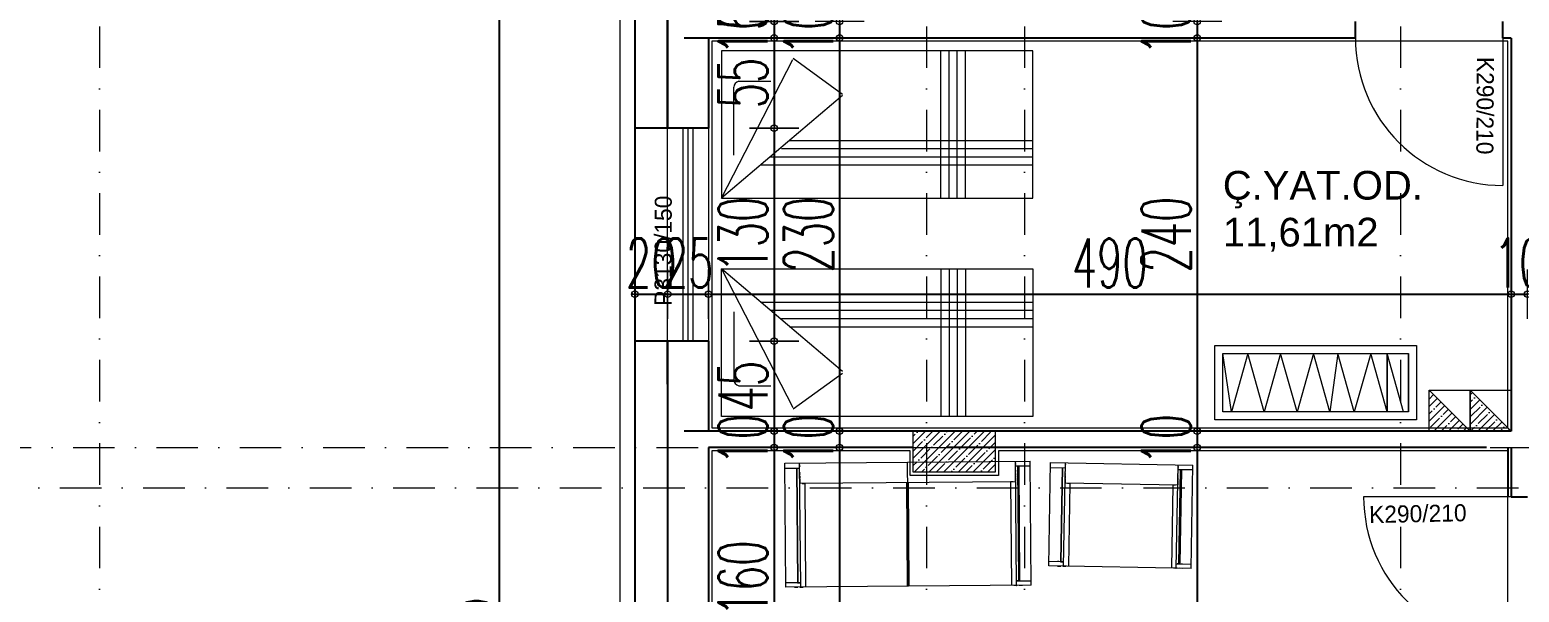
# Model space of a CAD drawing. Header units: millimetres. Extents: x -16104 to 67872, y -88009 to 12107.
# Drawn here: x 11085 to 11994, y 10002 to 10345 of the extents above; entities that cross this region are included whole.
import ezdxf

# ---------------------------------------------------------------- set-up
doc = ezdxf.new("R2010")
doc.units = ezdxf.units.MM
doc.linetypes.add('DASHDOTX2', pattern=[50.8, 25.4, -12.7, 0, -12.7])
doc.layers.get('0').update_dxf_attribs({"color": 241})
for name, color, linetype, lineweight in [('akslar', 144, 'Continuous', 20), ('baca', 46, 'Continuous', 5), ('bacas', 11, 'Continuous', 5), ('duvar', 123, 'Continuous', 25), ('emsal&kolon', 1, 'Continuous', 5), ('kapı', 3, 'Continuous', 5), ('kolon', 1, 'Continuous', 5), ('OLCU', 54, 'Continuous', 13), ('pencere', 5, 'Continuous', 5), ('POZ', 36, 'Continuous', 18), ('SıVA', 40, 'Continuous', 9), ('tefriş', 30, 'Continuous', 5), ('ÖLÇÜ', 252, 'Continuous', 20)]:
    doc.layers.add(name, color=color, linetype=linetype, lineweight=lineweight)
doc.styles.add('DIM', font='Txttw.shx', dxfattribs={"width": 0.6})
doc.styles.add('M2', font='stylu.ttf', dxfattribs={"height": 10})
doc.dimstyles.new('50', dxfattribs={"dimscale": 0, "dimtxt": 30, "dimasz": 1, "dimexe": 0, "dimexo": 2, "dimgap": 4, "dimtad": 1, "dimdec": 0, "dimzin": 0, "dimdsep": 46, "dimtxsty": 'DIM', "dimblk1": 'DOT', "dimblk2": 'DOT', "dimsah": 1, "dimcen": 1.5, "dimdle": 3, "dimse1": 1, "dimse2": 1, "dimclrd": 256, "dimclre": 9, "dimclrt": 256, "dimadec": 0, "dimazin": 0, "dimtfac": 0.24, "dimtdec": 0, "dimtix": 1, "dimtmove": 2, "dimatfit": 3, "dimldrblk": 'DOT', "dimfxl": 0, "dimtolj": 1, "dimtzin": 15, "dimarcsym": 0})

# ---------------------------------------------------------------- blocks, each defined once
blk = doc.blocks.new('NEWBLOCK4')
at = {"layer": 'bacas'}
for p, q in [((-0.8505, 0.5894), (-0.8505, 2.0869)), ((-0.093, 2.0869), (-0.8505, 2.0869)), ((-0.8205, 2.0869), (-0.8205, 1.9969)), ((-0.8205, 2.0169), (-0.1205, 2.0169)), ((-0.1205, 2.0119), (-0.8205, 2.0119)), ((-0.1205, 1.9969), (-0.1205, 2.0869)), ((-0.1205, 2.0269), (-0.1205, 2.0344)), ((-0.1205, 2.0169), (-0.1205, 2.0019)), ((-0.1205, 2.0144), (-0.1205, 2.0119)), ((-0.093, 2.0869), (-0.093, 0.5894)), ((-0.093, 2.0344), (-0.093, 2.0144)), ((-0.093, 2.0019), (-0.093, 1.9819)), ((-0.093, 1.9969), (-0.8505, 1.9969)), ((-0.8405, 1.9969), (-0.838, 1.9969)), ((-0.833, 1.9969), (-0.8305, 1.9969)), ((-0.7955, 1.9969), (-0.793, 1.9969)), ((-0.788, 1.9969), (-0.7855, 1.9969)), ((-0.7805, 1.9969), (-0.778, 1.9969)), ((-0.773, 1.9969), (-0.7705, 1.9969)), ((-0.768, 1.9969), (-0.763, 1.9969)), ((-0.7605, 1.9969), (-0.758, 1.9969)), ((-0.7555, 1.9969), (-0.753, 1.9969)), ((-0.7505, 1.9969), (-0.748, 1.9969)), ((-0.7455, 1.9969), (-0.743, 1.9969)), ((-0.7405, 1.9969), (-0.738, 1.9969)), ((-0.7355, 1.9969), (-0.733, 1.9969)), ((-0.7305, 1.9969), (-0.728, 1.9969)), ((-0.7255, 1.9969), (-0.7255, 0.6794)), ((-0.7255, 1.9969), (-0.7255, 1.9944)), ((-0.7255, 1.9819), (-0.7255, 1.9669)), ((-0.7255, 1.9669), (-0.093, 1.9669)), ((-0.093, 1.9944), (-0.093, 1.9969)), ((-0.8505, 1.3369), (-0.093, 1.3369)), ((-0.093, 1.3425), (-0.7255, 1.3425)), ((-0.093, 1.3319), (-0.7255, 1.3319)), ((-0.093, 0.6794), (-0.8505, 0.6794)), ((-0.8405, 0.6794), (-0.838, 0.6794)), ((-0.833, 0.6794), (-0.8305, 0.6794)), ((-0.8205, 0.5894), (-0.8205, 0.6794)), ((-0.1205, 0.6644), (-0.8205, 0.6644)), ((-0.8205, 0.6594), (-0.1205, 0.6594)), ((-0.7955, 0.6794), (-0.793, 0.6794)), ((-0.788, 0.6794), (-0.7855, 0.6794)), ((-0.7805, 0.6794), (-0.778, 0.6794)), ((-0.773, 0.6794), (-0.7705, 0.6794)), ((-0.768, 0.6794), (-0.763, 0.6794)), ((-0.7605, 0.6794), (-0.758, 0.6794)), ((-0.7555, 0.6794), (-0.753, 0.6794)), ((-0.7505, 0.6794), (-0.748, 0.6794)), ((-0.7455, 0.6794), (-0.743, 0.6794)), ((-0.7405, 0.6794), (-0.738, 0.6794)), ((-0.7355, 0.6794), (-0.733, 0.6794)), ((-0.7305, 0.6794), (-0.728, 0.6794)), ((-0.7255, 0.6944), (-0.7255, 0.7094)), ((-0.7255, 0.7094), (-0.093, 0.7094)), ((-0.7255, 0.6794), (-0.7255, 0.6819)), ((-0.1205, 0.6794), (-0.1205, 0.5894)), ((-0.1205, 0.6594), (-0.1205, 0.6744)), ((-0.1205, 0.6619), (-0.1205, 0.6644)), ((-0.1205, 0.6494), (-0.1205, 0.6419)), ((-0.093, 0.6744), (-0.093, 0.6944)), ((-0.093, 0.6819), (-0.093, 0.6794)), ((-0.093, 0.6419), (-0.093, 0.6619)), ((-0.093, 0.5894), (-0.8505, 0.5894))]:
    blk.add_line(p, q, dxfattribs=at)
blk = doc.blocks.new('tekli.')
at = {"layer": 'bacas'}
for p, q in [((43.44, 0), (-43.44, 0)), ((-43.44, 0), (-43.44, -63.16)), ((-38.19, 0), (-36.19, 0)), ((-34.94, 0), (-32.94, 0)), ((-34.19, 0), (-34.44, 0)), ((-34.44, 0), (-34.44, -63.16)), ((-31.44, -50.66), (-31.44, 0)), ((31.44, -50.66), (31.44, 0)), ((34.94, 0), (32.94, 0)), ((34.19, 0), (34.44, 0)), ((34.44, 0), (34.44, -63.16)), ((38.19, 0), (36.19, 0)), ((43.44, 0), (43.44, -63.16)), ((-34.44, -2.75), (-43.44, -2.75)), ((-37.44, -2.75), (-38.19, -2.75)), ((-36.44, -60.16), (-36.44, -2.75)), ((-36.44, -2.75), (-34.94, -2.75)), ((-36.19, -2.75), (-35.94, -2.75)), ((-35.94, -2.75), (-35.94, -60.16)), ((34.44, -2.75), (43.44, -2.75)), ((36.44, -2.75), (34.94, -2.75)), ((35.94, -2.75), (35.94, -60.16)), ((36.19, -2.75), (35.94, -2.75)), ((36.44, -60.16), (36.44, -2.75)), ((37.44, -2.75), (38.19, -2.75)), ((34.44, -50.66), (-34.44, -50.66)), ((-34.44, -50.66), (-34.19, -50.66)), ((-34.44, -51.16), (-34.44, -50.91)), ((-34.44, -51.66), (-34.44, -51.41)), ((-34.44, -52.16), (-34.44, -51.91)), ((-34.44, -52.66), (-34.44, -52.41)), ((-34.44, -53.16), (-34.44, -52.91)), ((-34.44, -53.66), (-34.44, -53.41)), ((-34.44, -54.16), (-34.44, -53.91)), ((-34.44, -54.91), (-34.44, -54.41)), ((-32.94, -50.66), (-31.44, -50.66)), ((32.94, -50.66), (31.44, -50.66)), ((34.44, -50.66), (34.19, -50.66)), ((34.44, -51.16), (34.44, -50.91)), ((34.44, -51.66), (34.44, -51.41)), ((34.44, -52.16), (34.44, -51.91)), ((34.44, -52.66), (34.44, -52.41)), ((34.44, -53.16), (34.44, -52.91)), ((34.44, -53.66), (34.44, -53.41)), ((34.44, -54.16), (34.44, -53.91)), ((34.44, -54.91), (34.44, -54.41)), ((-43.44, -60.16), (-34.44, -60.16)), ((-43.44, -63.16), (43.44, -63.16)), ((-34.44, -55.41), (-34.44, -55.16)), ((-34.44, -56.16), (-34.44, -55.91)), ((-34.44, -56.91), (-34.44, -56.66)), ((-34.44, -57.66), (-34.44, -57.41)), ((-34.44, -61.41), (-34.44, -61.16)), ((-34.44, -62.16), (-34.44, -61.91)), ((34.44, -55.41), (34.44, -55.16)), ((34.44, -56.16), (34.44, -55.91)), ((34.44, -56.91), (34.44, -56.66)), ((34.44, -57.66), (34.44, -57.41)), ((43.44, -60.16), (34.44, -60.16)), ((34.44, -61.41), (34.44, -61.16)), ((34.44, -62.16), (34.44, -61.91))]:
    blk.add_line(p, q, dxfattribs=at)
blk = doc.blocks.new('cv')
at = {"layer": 'tefriş', "linetype": 'ByBlock'}
for p, q in [((-13586.28, -26708.58), (-13586.28, -26744.07)), ((-13573.28, -26708.58), (-13573.28, -26744.07))]:
    blk.add_line(p, q, dxfattribs=at)
for points in [[(-13591.28, -26703.58), (-13468.02, -26703.58), (-13468.02, -26749.07), (-13591.28, -26749.07)], [(-13586.28, -26708.58), (-13473.02, -26708.58), (-13473.02, -26744.07), (-13586.28, -26744.07)]]:
    blk.add_lwpolyline(points, close=True, dxfattribs=at)
blk.add_lwpolyline([(-13583.28, -26708.58), (-13573.28, -26744.07), (-13573.28, -26708.58), (-13563.28, -26744.07), (-13553.28, -26708.58), (-13543.28, -26744.07), (-13538.28, -26708.58), (-13528.28, -26744.07), (-13518.28, -26708.58), (-13508.28, -26744.07), (-13498.28, -26708.58), (-13488.28, -26744.07), (-13478.28, -26708.58), (-13473.02, -26744.07)], dxfattribs=at)
blk = doc.blocks.new('rec')
at = {"layer": 'tefriş', "linetype": 'ByBlock'}
for p, q in [((21489.37, 4993.97), (21532.87, 4909.34)), ((21563.13, 4931.27), (21489.37, 4993.97)), ((21623.29, 4993.97), (21623.29, 4903.97)), ((21628.29, 4993.97), (21628.29, 4903.97)), ((21633.29, 4993.97), (21633.29, 4903.97)), ((21638.29, 4993.97), (21638.29, 4903.97)), ((21496.74, 4967.85), (21496.74, 4926.33)), ((21513.18, 4973.72), (21679.37, 4973.72)), ((21519.07, 4968.72), (21679.37, 4968.72)), ((21525.99, 4963.72), (21679.37, 4963.72)), ((21530.83, 4958.72), (21679.37, 4958.72)), ((21533, 4908.51), (21563.26, 4930.43)), ((21499.86, 4922.66), (21519.35, 4922.66))]:
    blk.add_line(p, q, dxfattribs=at)
blk.add_lwpolyline([(21489.37, 4993.97), (21679.37, 4993.97), (21679.37, 4903.97), (21489.37, 4903.97), (21489.37, 4993.97)], dxfattribs=at)
blk.add_arc((21500.64, 4926.49), 3.9, 182.33617, 258.52931, dxfattribs=at)
blk = doc.blocks.new('DOT')
for p, q in [((0, 15), (0, -15)), ((-2, 0), (0, 0)), ((2, 0), (0, 0))]:
    blk.add_line(p, q)
blk.add_circle((0, 0), 2)
blk = doc.blocks.new('*D540')
at = {"layer": 'Defpoints', "color": 0, "transparency": 16777216}
for p in [(11539.15, 10355.04), (11539.15, 10350.04), (11539.15, 10350.04)]:
    blk.add_point(p, dxfattribs=at)
at = {"layer": 'OLCU', "lineweight": -2, "transparency": 16777216}
for p, q in [((11539.15, 10356.04), (11539.15, 10357.04)), ((11539.15, 10355.04), (11539.15, 10350.04)), ((11539.15, 10349.04), (11539.15, 10348.04))]:
    blk.add_line(p, q, dxfattribs=at)
for p, rotation in [((11539.15, 10355.04), 270), ((11539.15, 10350.04), 90)]:
    blk.add_blockref('DOT', p, dxfattribs=dict(at, rotation=rotation))
at = {"layer": 'OLCU', "transparency": 16777216, "insert": (11520.15, 10352.54), "char_height": 30, "attachment_point": 5, "rotation": 90, "style": 'DIM'}
blk.add_mtext('\\A1;5', dxfattribs=at)
blk = doc.blocks.new('*D541')
at = {"layer": 'Defpoints', "color": 0, "transparency": 16777216}
for p in [(11539.15, 10350.04), (11539.15, 10340.04), (11539.15, 10340.04)]:
    blk.add_point(p, dxfattribs=at)
at = {"layer": 'OLCU', "lineweight": -2, "transparency": 16777216}
for p, q in [((11539.15, 10351.04), (11539.15, 10352.04)), ((11539.15, 10350.04), (11539.15, 10340.04)), ((11539.15, 10339.04), (11539.15, 10338.04))]:
    blk.add_line(p, q, dxfattribs=at)
for p, rotation in [((11539.15, 10350.04), 270), ((11539.15, 10340.04), 90)]:
    blk.add_blockref('DOT', p, dxfattribs=dict(at, rotation=rotation))
at = {"layer": 'OLCU', "transparency": 16777216, "insert": (11520.15, 10345.04), "char_height": 30, "attachment_point": 5, "rotation": 90, "style": 'DIM'}
blk.add_mtext('\\A1;10', dxfattribs=at)
blk = doc.blocks.new('*D995')
at = {"layer": 'Defpoints', "color": 0, "transparency": 16777216}
for p in [(11499.15, 10340.04), (11499.15, 10285.04), (11539.15, 10285.04)]:
    blk.add_point(p, dxfattribs=at)
at = {"layer": 'OLCU', "lineweight": -2, "transparency": 16777216}
blk.add_line((11539.15, 10339.04), (11539.15, 10286.04), dxfattribs=at)
for p, rotation in [((11539.15, 10340.04), 90), ((11539.15, 10285.04), 270)]:
    blk.add_blockref('DOT', p, dxfattribs=dict(at, rotation=rotation))
at = {"layer": 'OLCU', "transparency": 16777216, "insert": (11520.15, 10312.54), "char_height": 30, "attachment_point": 5, "rotation": 90, "style": 'DIM'}
blk.add_mtext('\\A1;55', dxfattribs=at)
blk = doc.blocks.new('*D996')
at = {"layer": 'Defpoints', "color": 0, "transparency": 16777216}
for p in [(11499.15, 10285.04), (11499.15, 10155.04), (11539.15, 10155.04)]:
    blk.add_point(p, dxfattribs=at)
at = {"layer": 'OLCU', "lineweight": -2, "transparency": 16777216}
blk.add_line((11539.15, 10284.04), (11539.15, 10156.04), dxfattribs=at)
for p, rotation in [((11539.15, 10285.04), 90), ((11539.15, 10155.04), 270)]:
    blk.add_blockref('DOT', p, dxfattribs=dict(at, rotation=rotation))
at = {"layer": 'OLCU', "transparency": 16777216, "insert": (11520.15, 10220.04), "char_height": 30, "attachment_point": 5, "rotation": 90, "style": 'DIM'}
blk.add_mtext('\\A1;130', dxfattribs=at)
blk = doc.blocks.new('*D997')
at = {"layer": 'Defpoints', "color": 0, "transparency": 16777216}
for p in [(11499.15, 10155.04), (11499.15, 10100.04), (11539.15, 10100.04)]:
    blk.add_point(p, dxfattribs=at)
at = {"layer": 'OLCU', "lineweight": -2, "transparency": 16777216}
blk.add_line((11539.15, 10154.04), (11539.15, 10101.04), dxfattribs=at)
for p, rotation in [((11539.15, 10155.04), 90), ((11539.15, 10100.04), 270)]:
    blk.add_blockref('DOT', p, dxfattribs=dict(at, rotation=rotation))
at = {"layer": 'OLCU', "transparency": 16777216, "insert": (11520.15, 10127.54), "char_height": 30, "attachment_point": 5, "rotation": 90, "style": 'DIM'}
blk.add_mtext('\\A1;45', dxfattribs=at)
blk = doc.blocks.new('*D542')
at = {"layer": 'Defpoints', "color": 0, "transparency": 16777216}
for p in [(11539.15, 10100.04), (11539.15, 10090.04), (11539.15, 10090.04)]:
    blk.add_point(p, dxfattribs=at)
at = {"layer": 'OLCU', "lineweight": -2, "transparency": 16777216}
for p, q in [((11539.15, 10101.04), (11539.15, 10102.04)), ((11539.15, 10100.04), (11539.15, 10090.04)), ((11539.15, 10089.04), (11539.15, 10088.04))]:
    blk.add_line(p, q, dxfattribs=at)
for p, rotation in [((11539.15, 10100.04), 270), ((11539.15, 10090.04), 90)]:
    blk.add_blockref('DOT', p, dxfattribs=dict(at, rotation=rotation))
at = {"layer": 'OLCU', "transparency": 16777216, "insert": (11520.15, 10095.04), "char_height": 30, "attachment_point": 5, "rotation": 90, "style": 'DIM'}
blk.add_mtext('\\A1;10', dxfattribs=at)
blk = doc.blocks.new('*D998')
at = {"layer": 'Defpoints', "color": 0, "transparency": 16777216}
for p in [(11499.15, 10090.04), (11499.15, 9930.29), (11539.15, 9930.29)]:
    blk.add_point(p, dxfattribs=at)
at = {"layer": 'OLCU', "lineweight": -2, "transparency": 16777216}
blk.add_line((11539.15, 10089.04), (11539.15, 9931.29), dxfattribs=at)
for p, rotation in [((11539.15, 10090.04), 90), ((11539.15, 9930.29), 270)]:
    blk.add_blockref('DOT', p, dxfattribs=dict(at, rotation=rotation))
at = {"layer": 'OLCU', "transparency": 16777216, "insert": (11520.15, 10010.17), "char_height": 30, "attachment_point": 5, "rotation": 90, "style": 'DIM'}
blk.add_mtext('\\A1;160', dxfattribs=at)
blk = doc.blocks.new('*D545')
at = {"layer": 'Defpoints', "color": 0, "transparency": 16777216}
for p in [(11579.15, 10350.04), (11579.15, 10340.04), (11579.15, 10340.04)]:
    blk.add_point(p, dxfattribs=at)
at = {"layer": 'OLCU', "lineweight": -2, "transparency": 16777216}
for p, q in [((11579.15, 10351.04), (11579.15, 10352.04)), ((11579.15, 10350.04), (11579.15, 10340.04)), ((11579.15, 10339.04), (11579.15, 10338.04))]:
    blk.add_line(p, q, dxfattribs=at)
for p, rotation in [((11579.15, 10350.04), 270), ((11579.15, 10340.04), 90)]:
    blk.add_blockref('DOT', p, dxfattribs=dict(at, rotation=rotation))
at = {"layer": 'OLCU', "transparency": 16777216, "insert": (11560.15, 10345.04), "char_height": 30, "attachment_point": 5, "rotation": 90, "style": 'DIM'}
blk.add_mtext('\\A1;10', dxfattribs=at)
blk = doc.blocks.new('*D546')
at = {"layer": 'Defpoints', "color": 0, "transparency": 16777216}
for p in [(11579.15, 10340.04), (11579.15, 10100.04), (11579.15, 10100.04)]:
    blk.add_point(p, dxfattribs=at)
at = {"layer": 'OLCU', "lineweight": -2, "transparency": 16777216}
blk.add_line((11579.15, 10339.04), (11579.15, 10101.04), dxfattribs=at)
for p, rotation in [((11579.15, 10340.04), 90), ((11579.15, 10100.04), 270)]:
    blk.add_blockref('DOT', p, dxfattribs=dict(at, rotation=rotation))
at = {"layer": 'OLCU', "transparency": 16777216, "insert": (11560.15, 10220.04), "char_height": 30, "attachment_point": 5, "rotation": 90, "style": 'DIM'}
blk.add_mtext('\\A1;230', dxfattribs=at)
blk = doc.blocks.new('*D547')
at = {"layer": 'Defpoints', "color": 0, "transparency": 16777216}
for p in [(11579.15, 10100.04), (11579.15, 10090.04), (11579.15, 10090.04)]:
    blk.add_point(p, dxfattribs=at)
at = {"layer": 'OLCU', "lineweight": -2, "transparency": 16777216}
for p, q in [((11579.15, 10101.04), (11579.15, 10102.04)), ((11579.15, 10100.04), (11579.15, 10090.04)), ((11579.15, 10089.04), (11579.15, 10088.04))]:
    blk.add_line(p, q, dxfattribs=at)
for p, rotation in [((11579.15, 10100.04), 270), ((11579.15, 10090.04), 90)]:
    blk.add_blockref('DOT', p, dxfattribs=dict(at, rotation=rotation))
at = {"layer": 'OLCU', "transparency": 16777216, "insert": (11560.15, 10095.04), "char_height": 30, "attachment_point": 5, "rotation": 90, "style": 'DIM'}
blk.add_mtext('\\A1;10', dxfattribs=at)
blk = doc.blocks.new('*D548')
at = {"layer": 'Defpoints', "color": 0, "transparency": 16777216}
for p in [(11579.15, 10090.04), (11579.15, 9640.54), (11579.15, 9640.54)]:
    blk.add_point(p, dxfattribs=at)
at = {"layer": 'OLCU', "lineweight": -2, "transparency": 16777216}
blk.add_line((11579.15, 10089.04), (11579.15, 9641.54), dxfattribs=at)
for p, rotation in [((11579.15, 10090.04), 90), ((11579.15, 9640.54), 270)]:
    blk.add_blockref('DOT', p, dxfattribs=dict(at, rotation=rotation))
at = {"layer": 'OLCU', "transparency": 16777216, "insert": (11560.15, 9865.29), "char_height": 30, "attachment_point": 5, "rotation": 90, "style": 'DIM'}
blk.add_mtext('\\A1;450', dxfattribs=at)
blk = doc.blocks.new('*D559')
at = {"layer": 'Defpoints', "color": 0, "transparency": 16777216}
for p in [(11797.57, 10350.04), (11797.57, 10340.04), (11797.57, 10340.04)]:
    blk.add_point(p, dxfattribs=at)
at = {"layer": 'OLCU', "lineweight": -2, "transparency": 16777216}
for p, q in [((11797.57, 10351.04), (11797.57, 10352.04)), ((11797.57, 10350.04), (11797.57, 10340.04)), ((11797.57, 10339.04), (11797.57, 10338.04))]:
    blk.add_line(p, q, dxfattribs=at)
for p, rotation in [((11797.57, 10350.04), 270), ((11797.57, 10340.04), 90)]:
    blk.add_blockref('DOT', p, dxfattribs=dict(at, rotation=rotation))
at = {"layer": 'OLCU', "transparency": 16777216, "insert": (11778.57, 10345.04), "char_height": 30, "attachment_point": 5, "rotation": 90, "style": 'DIM'}
blk.add_mtext('\\A1;10', dxfattribs=at)
blk = doc.blocks.new('*D1029')
at = {"layer": 'Defpoints', "color": 0, "transparency": 16777216}
for p in [(11474.15, 10183.66), (11454.15, 10155.04), (11474.15, 10155.04)]:
    blk.add_point(p, dxfattribs=at)
at = {"layer": 'OLCU', "lineweight": -2, "transparency": 16777216}
for p, q in [((11453.15, 10183.66), (11452.15, 10183.66)), ((11454.15, 10183.66), (11474.15, 10183.66)), ((11475.15, 10183.66), (11476.15, 10183.66))]:
    blk.add_line(p, q, dxfattribs=at)
blk.add_blockref('DOT', (11454.15, 10183.66), dxfattribs=at)
at = {"layer": 'OLCU', "lineweight": -2, "transparency": 16777216, "rotation": 180}
blk.add_blockref('DOT', (11474.15, 10183.66), dxfattribs=at)
at = {"layer": 'OLCU', "transparency": 16777216, "insert": (11464.15, 10202.66), "char_height": 30, "attachment_point": 5, "style": 'DIM'}
blk.add_mtext('\\A1;20', dxfattribs=at)
blk = doc.blocks.new('*D584')
at = {"layer": 'Defpoints', "color": 0, "transparency": 16777216}
for p in [(11474.15, 10183.66), (11499.15, 10183.66), (11499.15, 10183.66)]:
    blk.add_point(p, dxfattribs=at)
at = {"layer": 'OLCU', "lineweight": -2, "transparency": 16777216}
for p, q in [((11473.15, 10183.66), (11472.15, 10183.66)), ((11474.15, 10183.66), (11499.15, 10183.66)), ((11500.15, 10183.66), (11501.15, 10183.66))]:
    blk.add_line(p, q, dxfattribs=at)
blk.add_blockref('DOT', (11474.15, 10183.66), dxfattribs=at)
at = {"layer": 'OLCU', "lineweight": -2, "transparency": 16777216, "rotation": 180}
blk.add_blockref('DOT', (11499.15, 10183.66), dxfattribs=at)
at = {"layer": 'OLCU', "transparency": 16777216, "insert": (11486.65, 10202.66), "char_height": 30, "attachment_point": 5, "style": 'DIM'}
blk.add_mtext('\\A1;25', dxfattribs=at)
blk = doc.blocks.new('*D585')
at = {"layer": 'Defpoints', "color": 0, "transparency": 16777216}
for p in [(11499.15, 10183.66), (11989.15, 10183.66), (11989.15, 10183.66)]:
    blk.add_point(p, dxfattribs=at)
at = {"layer": 'OLCU', "lineweight": -2, "transparency": 16777216}
blk.add_line((11500.15, 10183.66), (11988.15, 10183.66), dxfattribs=at)
at = {"layer": 'OLCU', "lineweight": -2, "transparency": 16777216, "rotation": 180}
blk.add_blockref('DOT', (11499.15, 10183.66), dxfattribs=at)
at = {"layer": 'OLCU', "lineweight": -2, "transparency": 16777216}
blk.add_blockref('DOT', (11989.15, 10183.66), dxfattribs=at)
at = {"layer": 'OLCU', "transparency": 16777216, "insert": (11744.15, 10202.66), "char_height": 30, "attachment_point": 5, "style": 'DIM'}
blk.add_mtext('\\A1;490', dxfattribs=at)
blk = doc.blocks.new('*D586')
at = {"layer": 'Defpoints', "color": 0, "transparency": 16777216}
for p in [(11989.15, 10183.66), (11999.15, 10183.66), (11999.15, 10183.66)]:
    blk.add_point(p, dxfattribs=at)
at = {"layer": 'OLCU', "lineweight": -2, "transparency": 16777216}
for p, q in [((11988.15, 10183.66), (11987.15, 10183.66)), ((11989.15, 10183.66), (11999.15, 10183.66)), ((12000.15, 10183.66), (12001.15, 10183.66))]:
    blk.add_line(p, q, dxfattribs=at)
blk.add_blockref('DOT', (11989.15, 10183.66), dxfattribs=at)
at = {"layer": 'OLCU', "lineweight": -2, "transparency": 16777216, "rotation": 180}
blk.add_blockref('DOT', (11999.15, 10183.66), dxfattribs=at)
at = {"layer": 'OLCU', "transparency": 16777216, "insert": (11994.15, 10202.66), "char_height": 30, "attachment_point": 5, "style": 'DIM'}
blk.add_mtext('\\A1;10', dxfattribs=at)
blk = doc.blocks.new('*D2412')
at = {"layer": 'Defpoints', "color": 0, "transparency": 16777216}
for p in [(11371.44, 10470.04), (11474.15, 10470.04), (11474.15, 9465.54)]:
    blk.add_point(p, dxfattribs=at)
at = {"layer": 'OLCU', "lineweight": -2, "transparency": 16777216}
blk.add_line((11371.44, 9466.54), (11371.44, 10469.04), dxfattribs=at)
for p, rotation in [((11371.44, 10470.04), 90), ((11371.44, 9465.54), 270)]:
    blk.add_blockref('DOT', p, dxfattribs=dict(at, rotation=rotation))
at = {"layer": 'OLCU', "transparency": 16777216, "insert": (11352.44, 9967.79), "char_height": 30, "attachment_point": 5, "rotation": 90, "style": 'DIM'}
blk.add_mtext('\\A1;1005', dxfattribs=at)
blk = doc.blocks.new('*D3986')
at = {"layer": 'Defpoints', "color": 0, "transparency": 16777216}
for p in [(11797.57, 10340.04), (11797.57, 10100.04), (11797.57, 10100.04)]:
    blk.add_point(p, dxfattribs=at)
at = {"layer": 'OLCU', "lineweight": -2, "transparency": 16777216}
blk.add_line((11797.57, 10339.04), (11797.57, 10101.04), dxfattribs=at)
for p, rotation in [((11797.57, 10340.04), 90), ((11797.57, 10100.04), 270)]:
    blk.add_blockref('DOT', p, dxfattribs=dict(at, rotation=rotation))
at = {"layer": 'OLCU', "transparency": 16777216, "insert": (11778.57, 10220.04), "char_height": 30, "attachment_point": 5, "rotation": 90, "style": 'DIM'}
blk.add_mtext('\\A1;240', dxfattribs=at)
blk = doc.blocks.new('*D3987')
at = {"layer": 'Defpoints', "color": 0, "transparency": 16777216}
for p in [(11797.57, 10100.04), (11797.57, 10090.04), (11797.57, 10090.04)]:
    blk.add_point(p, dxfattribs=at)
at = {"layer": 'OLCU', "lineweight": -2, "transparency": 16777216}
for p, q in [((11797.57, 10101.04), (11797.57, 10102.04)), ((11797.57, 10100.04), (11797.57, 10090.04)), ((11797.57, 10089.04), (11797.57, 10088.04))]:
    blk.add_line(p, q, dxfattribs=at)
for p, rotation in [((11797.57, 10100.04), 270), ((11797.57, 10090.04), 90)]:
    blk.add_blockref('DOT', p, dxfattribs=dict(at, rotation=rotation))
at = {"layer": 'OLCU', "transparency": 16777216, "insert": (11778.57, 10095.04), "char_height": 30, "attachment_point": 5, "rotation": 90, "style": 'DIM'}
blk.add_mtext('\\A1;10', dxfattribs=at)
blk = doc.blocks.new('*D3988')
at = {"layer": 'Defpoints', "color": 0, "transparency": 16777216}
for p in [(11797.57, 10090.04), (11797.57, 9490.54), (11797.57, 9490.54)]:
    blk.add_point(p, dxfattribs=at)
at = {"layer": 'OLCU', "lineweight": -2, "transparency": 16777216}
blk.add_line((11797.57, 10089.04), (11797.57, 9491.54), dxfattribs=at)
for p, rotation in [((11797.57, 10090.04), 90), ((11797.57, 9490.54), 270)]:
    blk.add_blockref('DOT', p, dxfattribs=dict(at, rotation=rotation))
at = {"layer": 'OLCU', "transparency": 16777216, "insert": (11778.57, 9790.29), "char_height": 30, "attachment_point": 5, "rotation": 90, "style": 'DIM'}
blk.add_mtext('\\A1;600', dxfattribs=at)

msp = doc.modelspace()

# ---------------------------------------------------------------- hatches: boundary and pattern name
at = {"layer": 'kolon'}
h = msp.add_hatch(dxfattribs=at)
h.set_pattern_fill('ANSI35,_O', color=256)
h.set_pattern_definition([(45, (6951.1335, 6128.949), (-4.490128, 4.490128), []), (45, (6955.6237, 6128.949), (-4.490128, 4.490128), [7.9375, -1.5875, 0, -1.5875])])
h.paths.add_polyline_path([(11674.15, 10075.04), (11674.15, 10100.04), (11624.15, 10100.04), (11624.15, 10075.04)])
at = {"layer": 'ÖLÇÜ'}
h = msp.add_hatch(dxfattribs=at)
h.set_pattern_fill('ANSI35,_O', color=256)
h.set_pattern_definition([(45, (-3618.393, 49480.853), (-4.4901281, 4.4901281), []), (45, (-3613.903, 49480.853), (-4.4901281, 4.4901281), [7.9375, -1.5875, 0, -1.5875])])
h.paths.add_polyline_path([(11939.15, 10125.04), (11939.15, 10123.04), (11941.15, 10123.04)])
h.paths.add_polyline_path([(11941.15, 10123.04), (11939.15, 10123.04), (11939.15, 10100.54), (11963.65, 10100.54)])
h.paths.add_polyline_path([(11963.65, 10100.54), (11939.15, 10100.54), (11939.15, 10100.04), (11964.15, 10100.04)])
h.paths.add_polyline_path([(11966.15, 10123.04), (11964.15, 10123.04), (11964.15, 10100.54), (11987.15, 10100.54), (11987.15, 10102.04)])
h.paths.add_polyline_path([(11964.15, 10125.04), (11964.15, 10123.04), (11966.15, 10123.04)])
h.paths.add_polyline_path([(11987.15, 10100.54), (11964.15, 10100.54), (11964.15, 10100.04), (11987.15, 10100.04)])
h.paths.add_polyline_path([(11988.65, 10100.54), (11987.15, 10100.54), (11987.15, 10100.04), (11989.15, 10100.04)])
h.paths.add_polyline_path([(11987.15, 10102.04), (11987.15, 10100.54), (11988.65, 10100.54)])

# ---------------------------------------------------------------- linework, layer by layer
at = {"layer": 'akslar', "linetype": 'DASHDOTX2'}
for p, q in [((11127.15, 11925.04), (11127.15, 9115.54)), ((11632.11, 11925.04), (11632.11, 9115.54)), ((11692.15, 11925.04), (11692.15, 9115.54)), ((11921.65, 11925.04), (11921.65, 9115.54)), ((10500.23, 10090.04), (13550.23, 10090.04)), ((10492.15, 10065.54), (13542.15, 10065.54))]:
    msp.add_line(p, q, dxfattribs=at)
at = {"layer": 'baca'}
for points in [[(11939.15, 10125.04), (11964.15, 10125.04), (11964.15, 10100.04), (11939.15, 10100.04), (11939.15, 10125.04), (11964.15, 10100.04)], [(11964.15, 10125.04), (11989.15, 10125.04), (11989.15, 10100.04), (11964.15, 10100.04), (11964.15, 10125.04), (11989.15, 10100.04)]]:
    msp.add_lwpolyline(points, dxfattribs=at)
at = {"layer": 'duvar'}
for p, q in [((11454.15, 10405.04), (11454.15, 9800.29)), ((11454.15, 10355.04), (11454.15, 10285.04)), ((11474.15, 10285.04), (11474.15, 10355.04)), ((11474.15, 10355.04), (11474.15, 10285.04)), ((11474.15, 10355.04), (11474.15, 10285.04)), ((11894.15, 10340.04), (11894.15, 10350.04)), ((11984.15, 10340.04), (11984.15, 10350.04)), ((11894.15, 10340.04), (11484.15, 10340.04)), ((11499.15, 10340.04), (11499.15, 10285.04)), ((11989.15, 10340.04), (11984.15, 10340.04)), ((11989.15, 10340.04), (11989.15, 10100.04)), ((11499.15, 10285.04), (11454.15, 10285.04)), ((11454.15, 10155.04), (11454.15, 9930.29)), ((11499.15, 10155.04), (11454.15, 10155.04)), ((11474.15, 10128.79), (11474.15, 10155.04)), ((11474.15, 10155.04), (11474.15, 10128.79)), ((11474.15, 10155.04), (11474.15, 9930.29)), ((11499.15, 10155.04), (11499.15, 10100.04)), ((11499.15, 10155.04), (11499.15, 10100.04)), ((11474.15, 10128.79), (11474.15, 9998.79)), ((11499.15, 10120.04), (11499.15, 10100.04)), ((11989.15, 10100.04), (11484.15, 10100.04)), ((11624.15, 10090.04), (11499.15, 10090.04)), ((11499.15, 10090.04), (11499.15, 9930.29)), ((11974.15, 10090.04), (11644.15, 10090.04)), ((11987.15, 10090.04), (11987.15, 10060.04)), ((11989.15, 10090.04), (11989.15, 10060.04)), ((11989.15, 10060.04), (11999.15, 10060.04))]:
    msp.add_line(p, q, dxfattribs=at)
at = {"layer": 'emsal&kolon'}
msp.add_lwpolyline([(11624.15, 10075.04), (11624.15, 10100.04), (11674.15, 10100.04), (11674.15, 10075.04), (11624.15, 10075.04)], dxfattribs=at)
at = {"layer": 'kapı'}
for p, q in [((11984.15, 10340.04), (11984.15, 10250.04)), ((11989.15, 10060.04), (11899.15, 10060.04))]:
    msp.add_line(p, q, dxfattribs=at)
for centre in [(11984.15, 10340.04), (11989.15, 10060.04)]:
    msp.add_arc(centre, 90, 180, 270, dxfattribs=at)
at = {"layer": 'pencere'}
for p, q in [((11474.15, 10155.04), (11474.15, 10285.04)), ((11483.65, 10155.04), (11483.65, 10285.04)), ((11486.65, 10155.04), (11486.65, 10285.04)), ((11489.65, 10155.04), (11489.65, 10285.04)), ((11499.15, 10285.04), (11499.15, 10155.04))]:
    msp.add_line(p, q, dxfattribs=at)
at = {"layer": 'SıVA'}
for points in [[(12582.15, 10217.04), (12582.15, 9702.54), (12447.15, 9702.54), (12447.15, 9442.54), (11665.15, 9442.54), (11665.15, 9612.54), (11445.15, 9612.54), (11445.15, 10467.04), (10983.15, 10467.04), (10983.15, 10981.73), (10813.15, 10981.73), (10813.15, 11434.04), (11103.15, 11434.04), (11103.15, 11604.04), (12925.15, 11604.04), (12925.15, 11434.04), (13215.15, 11434.04), (13215.15, 10981.73), (13045.15, 10981.73), (13045.15, 10487.04), (12885.15, 10487.04), (12885.15, 10217.04)], [(11909.15, 10338.04), (11501.15, 10338.04), (11501.15, 10102.04), (11987.15, 10102.04), (11987.15, 10338.04)], [(11701.15, 9492.54), (11987.15, 9492.54), (11987.15, 9970.04), (11987.15, 10088.04), (11676.15, 10088.04), (11676.15, 10073.04), (11622.15, 10073.04), (11622.15, 10088.04), (11501.15, 10088.04), (11501.15, 9930.29), (11501.15, 9642.54), (11622.15, 9642.54), (11622.15, 9652.54), (11661.15, 9652.54), (11661.15, 9642.54), (11701.15, 9642.54)]]:
    msp.add_lwpolyline(points, close=True, dxfattribs=at)
at = {"layer": 'tefriş', "linetype": 'ByBlock'}
for p, q in [((11641.01, 10242.3), (11641.01, 10332.3)), ((11646.01, 10242.3), (11646.01, 10332.3)), ((11651.01, 10242.3), (11651.01, 10332.3)), ((11656.01, 10242.3), (11656.01, 10332.3)), ((11507.09, 10242.3), (11550.59, 10326.93)), ((11550.72, 10327.76), (11580.98, 10305.84)), ((11580.85, 10305.01), (11507.09, 10242.3)), ((11514.46, 10268.43), (11514.46, 10309.95)), ((11517.58, 10313.61), (11537.07, 10313.61)), ((11543.71, 10272.55), (11697.09, 10272.55)), ((11548.55, 10277.55), (11697.09, 10277.55)), ((11530.91, 10262.55), (11697.09, 10262.55)), ((11536.79, 10267.55), (11697.09, 10267.55))]:
    msp.add_line(p, q, dxfattribs=at)
msp.add_lwpolyline([(11507.09, 10242.3), (11697.09, 10242.3), (11697.09, 10332.3), (11507.09, 10332.3), (11507.09, 10242.3)], dxfattribs=at)
msp.add_arc((11518.36, 10309.79), 3.9, 101.47069, 177.66383, dxfattribs=at)

# ---------------------------------------------------------------- block references
at = {"layer": 'duvar'}
msp.add_blockref('rec', (-9982.28, 5205.12), dxfattribs=at)
at = {"layer": 'tefriş', "rotation": 180}
msp.add_blockref('cv', (-1659.82, -16596.67), dxfattribs=at)
at = {"layer": 'tefriş', "xscale": 99.99999999999761, "yscale": 99.99999999999761, "zscale": 99.99999999999761, "rotation": 270.4785116298202}
msp.add_blockref('NEWBLOCK4', (11487.52, 9994.95), dxfattribs=at)
at = {"layer": 'tefriş', "xscale": -1, "rotation": 178.9850771958462}
msp.add_blockref('tekli.', (11750.33, 10017), dxfattribs=at)

# ---------------------------------------------------------------- texts
at = {"layer": 'emsal&kolon', "char_height": 17.5, "width": 1076.8413, "attachment_point": 9}
for s, insert in [('{\\fArial|b0|i0|c162|p34;Ç.YAT.OD.}', (11935.37, 10236.02)), ('{\\fArial|b0|i0|c162|p34;11,61m2}', (11908.31, 10209.54))]:
    msp.add_mtext(s, dxfattribs=dict(at, insert=insert))
at = {"layer": 'POZ', "style": 'M2', "flags": 4}
for tag, p, rotation in [('K290/210', (11968.32, 10328.54), 269.63996), ('P3130/150', (11476.5, 10176.53), 89.83596), ('K290/210', (11902.58, 10043.93), 1.13919)]:
    msp.add_attdef(tag, p, 'K1 80/210', height=10.4, rotation=rotation, dxfattribs=at)

# ---------------------------------------------------------------- dimensions: what is measured, and where the dimension line sits
at = {"layer": 'OLCU'}
dim = msp.add_aligned_dim(p1=(11474.15117101, 9465.54463968), p2=(11474.15117101, 10470.04463968), distance=102.70769654, dimstyle='50', override={"dimscale": 1}, dxfattribs=at)
dim.commit()
dim.dimension.update_dxf_attribs({"geometry": '*D2412', "text_midpoint": (11352.44347447, 9967.79463968)})
for base, p1, p2, picture, middle in [((11539.15, 10340.04), (11539.15, 10350.04), (11539.15, 10340.04), '*D541', (11520.15, 10345.04)), ((11539.15, 10350.04), (11539.15, 10355.04), (11539.15, 10350.04), '*D540', (11520.15, 10352.54)), ((11579.15, 10340.04), (11579.15, 10350.04), (11579.15, 10340.04), '*D545', (11560.15, 10345.04)), ((11797.57, 10340.04), (11797.57, 10350.04), (11797.57, 10340.04), '*D559', (11778.57, 10345.04)), ((11539.15, 10285.04), (11499.15, 10340.04), (11499.15, 10285.04), '*D995', (11520.15, 10312.54)), ((11797.57, 10100.04), (11797.57, 10340.04), (11797.57, 10100.04), '*D3986', (11778.57, 10220.04)), ((11539.15, 10155.04), (11499.15, 10285.04), (11499.15, 10155.04), '*D996', (11520.15, 10220.04)), ((11539.15, 10090.04), (11539.15, 10100.04), (11539.15, 10090.04), '*D542', (11520.15, 10095.04)), ((11579.15, 10090.04), (11579.15, 10100.04), (11579.15, 10090.04), '*D547', (11560.15, 10095.04)), ((11797.57, 10090.04), (11797.57, 10100.04), (11797.57, 10090.04), '*D3987', (11778.57, 10095.04)), ((11539.15, 9930.29), (11499.15, 10090.04), (11499.15, 9930.29), '*D998', (11520.15, 10010.17)), ((11579.15117101, 9640.54463968), (11579.15117101, 10090.04463968), (11579.15117101, 9640.54463968), '*D548', (11560.15117101, 9865.29463968)), ((11797.56922011, 9490.54463968), (11797.56922011, 10090.04463968), (11797.56922011, 9490.54463968), '*D3988', (11778.56922011, 9790.29463968))]:
    dim = msp.add_linear_dim(base=base, p1=p1, p2=p2, angle=90, dimstyle='50', override={"dimscale": 1}, dxfattribs=at)
    dim.commit()
    dim.dimension.update_dxf_attribs({"geometry": picture, "text_midpoint": middle})
for base, p1, p2, text, picture, middle in [((11579.15, 10100.04), (11579.15, 10340.04), (11579.15, 10100.04), '230', '*D546', (11560.15, 10220.04)), ((11539.15, 10100.04), (11499.15, 10155.04), (11499.15, 10100.04), '45', '*D997', (11520.15, 10127.54))]:
    dim = msp.add_linear_dim(base=base, p1=p1, p2=p2, angle=90, text=text, dimstyle='50', override={"dimscale": 1}, dxfattribs=at)
    dim.commit()
    dim.dimension.update_dxf_attribs({"geometry": picture, "text_midpoint": middle})
for base, p1, p2, picture, middle in [((11474.15, 10183.66), (11454.15, 10155.04), (11474.15, 10155.04), '*D1029', (11464.15, 10202.66)), ((11499.15, 10183.66), (11474.15, 10183.66), (11499.15, 10183.66), '*D584', (11486.65, 10202.66)), ((11989.15, 10183.66), (11499.15, 10183.66), (11989.15, 10183.66), '*D585', (11744.15, 10202.66)), ((11999.15, 10183.66), (11989.15, 10183.66), (11999.15, 10183.66), '*D586', (11994.15, 10202.66))]:
    dim = msp.add_linear_dim(base=base, p1=p1, p2=p2, dimstyle='50', override={"dimscale": 1}, dxfattribs=at)
    dim.commit()
    dim.dimension.update_dxf_attribs({"geometry": picture, "text_midpoint": middle})

doc.saveas('drawing.dxf')
